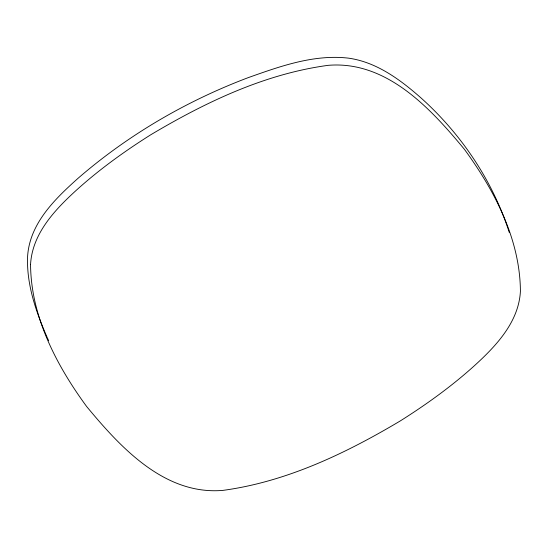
<?xml version="1.0" encoding="UTF-8"?>
<svg xmlns="http://www.w3.org/2000/svg" width="548" height="548" viewBox="0 0 548 548"><rect width="100%" height="100%" fill="white"/><g stroke="black" fill="none" stroke-linecap="round" stroke-linejoin="round"><path stroke-width="0.82" d="M47.642 338.479L48.656 340.664M47.306 337.753C36.209 312.223 26.489 284.885 27.585 256.656C29.537 223.557 54.971 198.917 78.213 178.155C128.191 134.863 186.183 101.113 247.977 77.727C280.083 66.329 313.86 54.142 348.473 58.143C376.682 62.088 400.341 79.741 421.152 98.058C461.437 134.253 492.611 180.724 509.243 232.366M30.565 264.396C30.873 316.504 56.492 365.358 86.653 406.527C120.594 447.524 164.544 495.255 222.824 490.398C286.364 481.85 345.678 453.429 400.28 420.926C426.803 404.212 452.353 385.792 475.561 364.667C496.762 345.226 518.75 321.655 520.415 291.337C520.107 239.229 494.495 190.375 464.327 149.207C430.392 108.209 386.436 60.479 328.163 65.335C264.622 73.884 205.308 102.305 150.7 134.808C124.184 151.522 98.626 169.942 75.425 191.067C54.225 210.507 32.229 234.078 30.565 264.396"/></g></svg>
